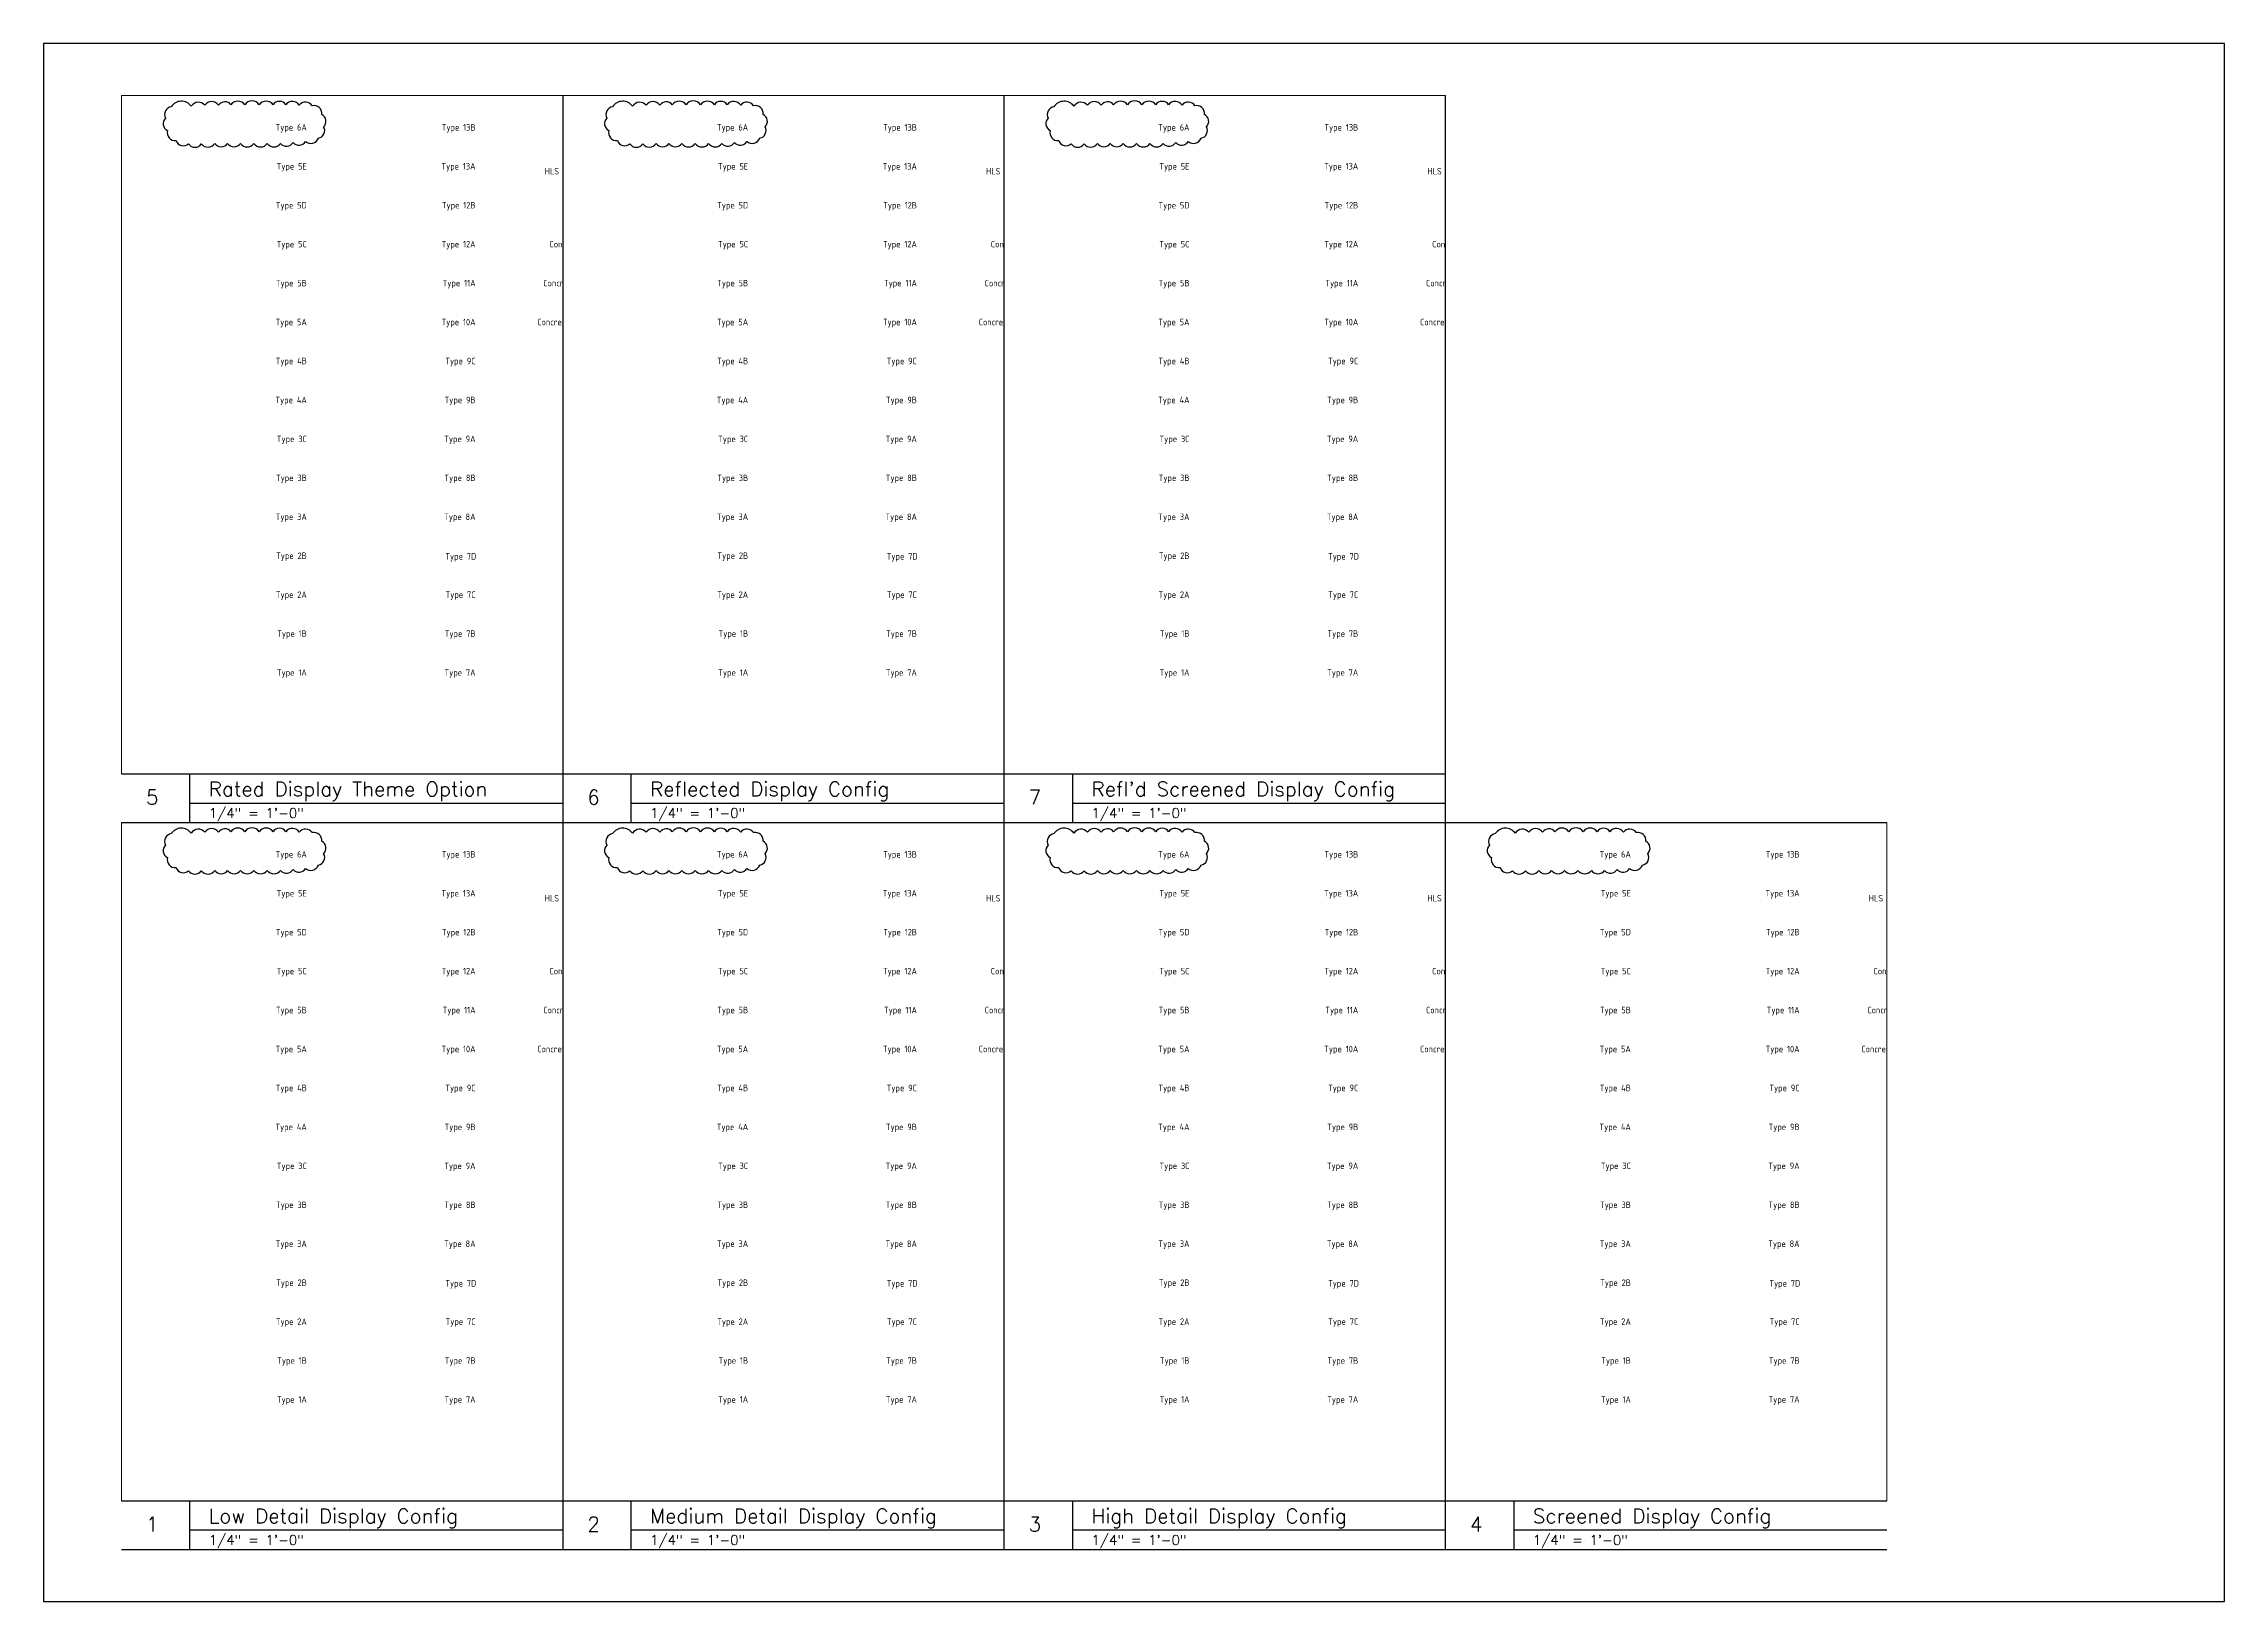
# Paper-space layout 'Wall Styles' of a CAD drawing. Header units: inches. Extents: x 0 to 42, y 0 to 30.
# The model-space entities are those that its viewports show. They can reach past a viewport. Long polylines and large blocks are cut down to what shows.
import ezdxf

# ---------------------------------------------------------------- set-up
doc = ezdxf.new("R2010")
doc.units = ezdxf.units.IN
doc.header["$LTSCALE"] = 48
doc.header["$MEASUREMENT"] = 0
doc.layers.add('A-ANNO-NOTE-48', color=3, linetype='Continuous')
doc.layers.add('A-Anno-Ttlb', color=3, linetype='Continuous')
doc.styles.add('Annotext-48', font='archquik.shx', dxfattribs={"height": 6})
doc.styles.add('Arch-Dim', font='romans.shx', dxfattribs={"width": 0.75})

# ---------------------------------------------------------------- blocks, each defined once
blk = doc.blocks.new('*U26')
for p, q in [((0, 10), (90.67, 10)), ((14, 10), (14, 0)), ((0, 0), (90.67, 0)), ((14, 4), (90.67, 4))]:
    blk.add_line(p, q)
for tag, p, height in [('A1', (5.02, 3.68), 3), ('DRAWING', (17.93, 5.38), 3), ('SCALE', (17.93, 0.94), 2)]:
    blk.add_attdef(tag, p, '', height=height)

msp = doc.modelspace()

# ---------------------------------------------------------------- linework, layer by layer
msp.add_lwpolyline([(-290.2, 1151.7, 0.520567), (-295.5, 1141.1, 0.520567), (-293.7, 1129.6, 0.520567), (-285.8, 1120.3, 0.520567), (-274.3, 1117.3, 0.520567), (-262.4, 1117.3, 0.520567), (-250, 1117.7, 0.520567), (-238.1, 1117.7, 0.520567), (-226.2, 1117.7, 0.520567), (-213.8, 1117.7, 0.520567), (-201.4, 1117.7, 0.520567), (-189.1, 1117.7, 0.520567), (-177.6, 1118.6, 0.520567), (-166.1, 1119.5, 0.520567), (-154.2, 1122.6, 0.520567), (-149.3, 1133.1, 0.520567), (-151.1, 1144.6, 0.520567), (-159.9, 1152.6, 0.520567), (-171.8, 1153, 0.520567), (-184.2, 1153.5, 0.520567), (-196.1, 1153.5, 0.520567), (-208.9, 1153.5, 0.520567), (-222.2, 1153.5, 0.520567), (-235, 1153.5, 0.520567), (-246.5, 1153, 0.520567), (-259.3, 1153, 0.520567), (-271.7, 1152.1, 0.520567)], format="xyb", close=True)

# ---------------------------------------------------------------- texts
at = {"layer": 'A-ANNO-NOTE-48', "char_height": 6, "attachment_point": 3, "style": 'Annotext-48'}
for s, insert in [('Type 6A', (-164.9, 1135.6)), ('Type 13B', (-8.9, 1135.6)), ('Type 5E', (-164.9, 1099.6)), ('Type 13A', (-8.9, 1099.6)), ('HLS Exterior Furring', (126.9, 1095)), ('Type 5D', (-164.9, 1063.6)), ('Type 12B', (-8.9, 1063.6)), ('Type 5C', (-164.9, 1027.6)), ('Type 12A', (-8.9, 1027.6)), ('Concrete 4 Stone 2', (126.8, 1027.6)), ('Type 5B', (-164.9, 991.6)), ('Type 11A', (-8.9, 991.6)), ('Concrete 4 Stone 2.5', (126.8, 991.6)), ('Type 5A', (-164.9, 955.6)), ('Type 10A', (-8.9, 955.6)), ('Concrete 5.5 Stone 2.5', (126.8, 955.6)), ('Type 4B', (-164.9, 919.6)), ('Type 9C', (-8.9, 919.6)), ('Type 4A', (-164.9, 883.6)), ('Type 9B', (-8.9, 883.6)), ('Type 3C', (-164.9, 847.6)), ('Type 9A', (-8.9, 847.6)), ('Type 3B', (-164.9, 811.6)), ('Type 8B', (-8.9, 811.6)), ('Type 3A', (-164.9, 775.6)), ('Type 8A', (-8.9, 775.6)), ('Type 2B', (-164.9, 739.6)), ('Type 7D', (-8.3, 739)), ('Type 2A', (-164.9, 703.6)), ('Type 7C', (-8.9, 703.6)), ('Type 1B', (-164.9, 667.6)), ('Type 7B', (-8.9, 667.6)), ('Type 1A', (-164.9, 631.6)), ('Type 7A', (-8.9, 631.6))]:
    msp.add_mtext(s, dxfattribs=dict(at, insert=insert))

psp = doc.layouts.new('Wall Styles')

# ---------------------------------------------------------------- linework, layer by layer
psp.add_lwpolyline([(0, 0), (42, 0), (42, 30), (0, 30)], close=True)
at = {"layer": 'A-Anno-Ttlb'}
for p, q in [((10, 29), (10, 1)), ((18.5, 1), (18.5, 29)), ((27, 1), (27, 29)), ((10, 15), (35.5, 15))]:
    psp.add_line(p, q, dxfattribs=at)

# ---------------------------------------------------------------- block references
ref = psp.add_blockref('*U26', (1.5, 15), dxfattribs=dict(at, xscale=0.09375, yscale=0.09375, zscale=0.09375))
ref.add_attrib('A1', '5', (1.971, 15.345), dxfattribs={"layer": '0', "height": 0.281, "style": 'Arch-Dim'})
ref.add_attrib('DRAWING', 'Rated Display Theme Option', (3.181, 15.504), dxfattribs={"layer": '0', "height": 0.28125, "style": 'Arch-Dim'})
ref.add_attrib('SCALE', '1/4" = 1\'-0"', (3.181, 15.088), dxfattribs={"layer": '0', "height": 0.1875, "style": 'Arch-Dim'})
ref = psp.add_blockref('*U26', (10, 15), dxfattribs=dict(at, xscale=0.09375, yscale=0.09375, zscale=0.09375))
ref.add_attrib('A1', '6', (10.471, 15.345), dxfattribs={"layer": '0', "height": 0.281, "style": 'Arch-Dim'})
ref.add_attrib('DRAWING', 'Reflected Display Config', (11.681, 15.504), dxfattribs={"layer": '0', "height": 0.28125, "style": 'Arch-Dim'})
ref.add_attrib('SCALE', '1/4" = 1\'-0"', (11.681, 15.088), dxfattribs={"layer": '0', "height": 0.1875, "style": 'Arch-Dim'})
ref = psp.add_blockref('*U26', (18.5, 15), dxfattribs=dict(at, xscale=0.09375, yscale=0.09375, zscale=0.09375))
ref.add_attrib('A1', '7', (18.971, 15.345), dxfattribs={"layer": '0', "height": 0.281, "style": 'Arch-Dim'})
ref.add_attrib('DRAWING', "Refl'd Screened Display Config", (20.181, 15.504), dxfattribs={"layer": '0', "height": 0.28125, "style": 'Arch-Dim'})
ref.add_attrib('SCALE', '1/4" = 1\'-0"', (20.181, 15.088), dxfattribs={"layer": '0', "height": 0.1875, "style": 'Arch-Dim'})
ref = psp.add_blockref('*U26', (1.5, 1), dxfattribs=dict(at, xscale=0.09375, yscale=0.09375, zscale=0.09375))
ref.add_attrib('A1', '1', (1.971, 1.345), dxfattribs={"layer": '0', "height": 0.281, "style": 'Arch-Dim'})
ref.add_attrib('DRAWING', 'Low Detail Display Config', (3.181, 1.504), dxfattribs={"layer": '0', "height": 0.28125, "style": 'Arch-Dim'})
ref.add_attrib('SCALE', '1/4" = 1\'-0"', (3.181, 1.088), dxfattribs={"layer": '0', "height": 0.1875, "style": 'Arch-Dim'})
ref = psp.add_blockref('*U26', (10, 1), dxfattribs=dict(at, xscale=0.09375, yscale=0.09375, zscale=0.09375))
ref.add_attrib('A1', '2', (10.471, 1.345), dxfattribs={"layer": '0', "height": 0.281, "style": 'Arch-Dim'})
ref.add_attrib('DRAWING', 'Medium Detail Display Config', (11.681, 1.504), dxfattribs={"layer": '0', "height": 0.28125, "style": 'Arch-Dim'})
ref.add_attrib('SCALE', '1/4" = 1\'-0"', (11.681, 1.088), dxfattribs={"layer": '0', "height": 0.1875, "style": 'Arch-Dim'})
ref = psp.add_blockref('*U26', (18.5, 1), dxfattribs=dict(at, xscale=0.09375, yscale=0.09375, zscale=0.09375))
ref.add_attrib('A1', '3', (18.971, 1.345), dxfattribs={"layer": '0', "height": 0.281, "style": 'Arch-Dim'})
ref.add_attrib('DRAWING', 'High Detail Display Config', (20.181, 1.504), dxfattribs={"layer": '0', "height": 0.28125, "style": 'Arch-Dim'})
ref.add_attrib('SCALE', '1/4" = 1\'-0"', (20.181, 1.088), dxfattribs={"layer": '0', "height": 0.1875, "style": 'Arch-Dim'})
ref = psp.add_blockref('*U26', (27, 1), dxfattribs=dict(at, xscale=0.09375, yscale=0.09375, zscale=0.09375))
ref.add_attrib('A1', '4', (27.471, 1.345), dxfattribs={"layer": '0', "height": 0.281, "style": 'Arch-Dim'})
ref.add_attrib('DRAWING', 'Screened Display Config', (28.681, 1.504), dxfattribs={"layer": '0', "height": 0.28125, "style": 'Arch-Dim'})
ref.add_attrib('SCALE', '1/4" = 1\'-0"', (28.681, 1.088), dxfattribs={"layer": '0', "height": 0.1875, "style": 'Arch-Dim'})

# ---------------------------------------------------------------- viewports
at = {"layer": 'Defpoints'}
for center, status in [((5.75, 22.469), 6), ((14.25, 22.469), 8), ((22.75, 22.469), 7), ((14.25, 8.469), 3), ((22.75, 8.469), 4), ((31.25, 8.469), 5)]:
    psp.add_viewport(center=center, size=(8.5, 13.0625), view_center_point=(-132.191, 848.5), view_height=627, status=status, dxfattribs=at)
psp.add_viewport(center=(5.75, 8.469), size=(8.5, 13.0625), view_center_point=(-132.191, 848.5), view_height=627, dxfattribs=at)

doc.saveas('drawing.dxf')
